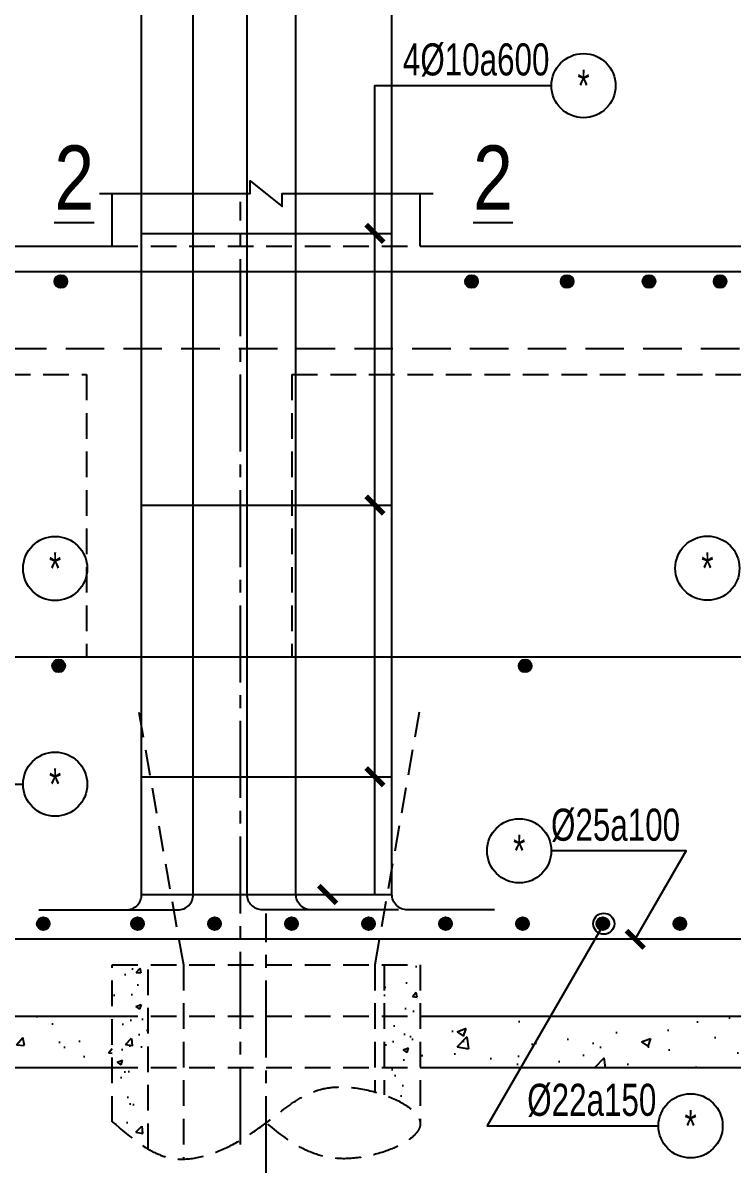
# Model space of a CAD drawing. Header units: metres. Extents: x 71 to 322128, y -14 to 304634.
# Drawn here: x 305096 to 306479, y 294005 to 296246 of the extents above; entities that cross this region are included whole.
import ezdxf
from ezdxf.enums import TextEntityAlignment as Align

# ---------------------------------------------------------------- set-up
doc = ezdxf.new("R2010")
doc.units = ezdxf.units.M
doc.header["$LTSCALE"] = 1000
doc.header["$MEASUREMENT"] = 0
doc.linetypes.add('CENTER2', pattern=[1.125, 0.75, -0.125, 0.125, -0.125])
doc.linetypes.add('HIDDEN', pattern=[0.375, 0.25, -0.125])
for name, color, linetype in [('CDC.01.AXIS', 160, 'CENTER2'), ('CDC.03.BORDER', 3, 'CONTINUOUS'), ('CDC.04.HIDDEN', 8, 'HIDDEN'), ('CDC.05.STEEL', 4, 'CONTINUOUS'), ('CDC.06.TEXT', 2, 'CONTINUOUS'), ('CDC.10.HATCH', 9, 'CONTINUOUS'), ('CDC.11.NOTE', 8, 'CONTINUOUS'), ('CDC.14.STEELNUM', 9, 'CONTINUOUS'), ('KCS_BORDER', 3, 'CONTINUOUS')]:
    doc.layers.add(name, color=color, linetype=linetype)
doc.styles.add('ARIAL', font='arial.ttf', dxfattribs={"width": 0.6})
pattern_1 = [(50, (22379.12, -81195.19), (179.315046, -15.688034), [18.75, -206.25]), (355, (22379.12, -81195.19), (-34.68783, 188.04803), [15, -165]), (100.4514, (22394.06, -81196.5), (144.627345, 172.359886), [15.93505, -175.28553]), (46.1842, (22379.12, -81145.19), (266.81026, -41.37975), [28.125, -309.375]), (96.6356, (22401.35, -81148.63), (233.66568, 243.52947), [23.90257, -262.92825]), (351.1842, (22379.12, -81145.2), (233.66549, 243.52965), [22.5, -247.5]), (21, (22404.12, -81157.69), (149.226763, -100.654723), [18.75, -206.25]), (326, (22404.12, -81157.69), (60.82883, 181.28751), [15, -165]), (71.4514, (22416.55, -81166.07), (210.05566, 80.632624), [15.93505, -175.28553]), (37.5, (22379.117, -81195.186), (3.039964, 83.2234635), [0, -163, 0, -167.5, 0, -165.625]), (7.5, (22379.12, -81195.19), (65.767384, 98.602928), [0, -95.5, 0, -159.25, 0, -63.125]), (327.5, (22323.37, -81195.186), (133.455609, -5.638718), [0, -62.5, 0, -195, 0, -258.75]), (317.5, (22298.37, -81195.19), (145.796542, 25.026246), [0, -81.25, 0, -129.5, 0, -183.75])]
pattern_2 = [(50, (23820.13, -46858.62), (107.589027, -9.41282), [11.25, -123.75]), (355, (23820.13, -46858.62), (-20.8127, 112.82882), [9, -99]), (100.4514, (23829.1, -46859.41), (86.776407, 103.415931), [9.561028, -105.171317]), (46.1842, (23820.13, -46828.62), (160.086157, -24.827852), [16.875, -185.625]), (96.6356, (23833.47, -46830.69), (140.199406, 146.11768), [14.341543, -157.75695]), (351.1842, (23820.13, -46828.62), (140.19929, 146.11779), [13.5, -148.5]), (21, (23835.13, -46836.12), (89.536058, -60.392834), [11.25, -123.75]), (326, (23835.13, -46836.12), (36.4973, 108.772507), [9, -99]), (71.4514, (23842.6, -46841.15), (126.033394, 48.379575), [9.561028, -105.171317]), (37.5, (23820.134, -46858.62), (1.8239783, 49.934078), [0, -97.8, 0, -100.5, 0, -99.375]), (7.5, (23820.134, -46858.62), (39.4604306, 59.161757), [0, -57.3, 0, -95.55, 0, -37.875]), (327.5, (23786.684, -46858.62), (80.0733654, -3.3832308), [0, -37.5, 0, -117, 0, -155.25]), (317.5, (23771.684, -46858.62), (87.477925, 15.015747), [0, -48.75, 0, -77.7, 0, -110.25])]

msp = doc.modelspace()

# ---------------------------------------------------------------- hatches: boundary and pattern name
at = {"layer": 'CDC.04.HIDDEN', "ltscale": 0.2}
h = msp.add_hatch(dxfattribs=at)
h.set_pattern_fill('AR-CONC', color=256, scale=15, style=0)
h.set_pattern_definition(pattern_2)
edge = h.paths.add_edge_path()
edge.add_line((305339.3, 294211), (305269.3, 294211))
edge.add_line((305269.3, 294211), (305269.3, 294105.3))
edge.add_spline(control_points=[(305269.3, 294105.3), (305292.3, 294085.5), (305315.2, 294065.7), (305339.3, 294051.8)], knot_values=[0, 0, 0, 0, 84.548857, 84.548857, 84.548857, 84.548857], degree=3, periodic=0)
edge.add_line((305339.3, 294051.8), (305339.3, 294211))
h = msp.add_hatch(dxfattribs=at)
h.set_pattern_fill('AR-CONC', color=256, scale=15, style=0)
h.set_pattern_definition(pattern_2)
edge = h.paths.add_edge_path()
edge.add_spline(control_points=[(305799.3, 294157.4), (305837.8, 294143.7), (305868.4, 294122.9), (305869.3, 294102.2)], knot_values=[562.153617, 562.153617, 562.153617, 562.153617, 661.391069, 661.391069, 661.391069, 661.391069], degree=3, periodic=0)
edge.add_line((305869.3, 294102.2), (305869.3, 294211))
edge.add_line((305869.3, 294211), (305799.3, 294211))
edge.add_line((305799.3, 294211), (305799.3, 294157.4))
at = {"layer": 'CDC.10.HATCH'}
h = msp.add_hatch(dxfattribs=at)
h.set_pattern_fill('AR-CONC', color=256, scale=15, style=0)
h.set_pattern_definition(pattern_2)
h.paths.add_polyline_path([(305339.3, 294411), (305269.3, 294411), (305269.3, 294311), (305339.3, 294311)])
h = msp.add_hatch(dxfattribs=at)
h.set_pattern_fill('AR-CONC', color=256, scale=15, style=0)
h.set_pattern_definition(pattern_2)
h.paths.add_polyline_path([(305799.3, 294311), (305869.3, 294311), (305869.3, 294411), (305799.3, 294411)])
h = msp.add_hatch(dxfattribs=at)
h.set_pattern_fill('AR-CONC', color=256, scale=25, style=0)
h.set_pattern_definition(pattern_1)
h.paths.add_polyline_path([(304309.3, 294311), (304309.3, 294211), (305269.3, 294211), (305269.3, 294311)])
h = msp.add_hatch(dxfattribs=at)
h.set_pattern_fill('AR-CONC', color=256, scale=15, style=0)
h.set_pattern_definition(pattern_2)
h.paths.add_polyline_path([(305339.3, 294311), (305269.3, 294311), (305269.3, 294211), (305339.3, 294211)])
h = msp.add_hatch(dxfattribs=at)
h.set_pattern_fill('AR-CONC', color=256, scale=15, style=0)
h.set_pattern_definition(pattern_2)
h.paths.add_polyline_path([(305799.3, 294211), (305869.3, 294211), (305869.3, 294311), (305799.3, 294311)])
h = msp.add_hatch(dxfattribs=at)
h.set_pattern_fill('AR-CONC', color=256, scale=25, style=0)
h.set_pattern_definition(pattern_1)
h.paths.add_polyline_path([(305869.3, 294311), (305869.3, 294211), (306065.2, 294211), (306123, 294311)])
h = msp.add_hatch(dxfattribs=at)
h.set_pattern_fill('AR-CONC', color=256, scale=25, style=0)
h.set_pattern_definition(pattern_1)
h.paths.add_polyline_path([(306829.3, 294211), (306829.3, 294311), (306123, 294311), (306065.2, 294211)])

# ---------------------------------------------------------------- linework, layer by layer
at = {"layer": 'CDC.01.AXIS', "ltscale": 0.2}
for p, q in [((305519.3, 294061), (305519.3, 295897.4)), ((305569.3, 294005.3), (305569.3, 294511))]:
    msp.add_line(p, q, dxfattribs=at)
at = {"layer": 'CDC.03.BORDER'}
for p, q in [((305269.3, 295811), (305269.3, 295913.6)), ((305869.3, 295811), (305869.3, 295913.6)), ((303409.9, 295811), (305269.3, 295811)), ((305869.3, 295811), (307728.7, 295811))]:
    msp.add_line(p, q, dxfattribs=at)
at = {"layer": 'CDC.04.HIDDEN', "ltscale": 0.2}
for p, q in [((305269.3, 295811), (305869.3, 295811)), ((303409.9, 295561), (305219.3, 295561)), ((305219.3, 295561), (305219.3, 295011)), ((305619.3, 295561), (307728.7, 295561)), ((305619.3, 295561), (305619.3, 295011)), ((305219.3, 295011), (305619.3, 295011)), ((305269.3, 294105.3), (305269.3, 294411)), ((305269.3, 294411), (305869.3, 294411)), ((305339.3, 294051.8), (305339.3, 294411)), ((305799.3, 294411), (305799.3, 294157.4)), ((305869.3, 294411), (305869.3, 294105.3)), ((305269.3, 294311), (305869.3, 294311)), ((305269.3, 294211), (305869.3, 294211))]:
    msp.add_line(p, q, dxfattribs=at)
for points in [[(305321.1, 294903.4), (305407.9, 294411), (305407.9, 294032.3)], [(305867.5, 294903.4), (305780.7, 294411), (305780.7, 294163.2)]]:
    msp.add_lwpolyline(points, dxfattribs=at)
msp.add_spline([(305269.3, 294105.3), (305381.9, 294034.8), (305569.3, 294102.8), (305701.9, 294172.5), (305869.3, 294100.4), (305719.1, 294033.2), (305569.3, 294102.8)], degree=3, dxfattribs=at)
at = {"layer": 'CDC.05.STEEL', "ltscale": 0.3}
for p, q in [((305326.7, 295836), (305814.3, 295836)), ((307728.7, 295761), (303409.9, 295761)), ((305326.7, 295306.7), (305814.3, 295306.7)), ((303559.3, 295011), (307579.3, 295011)), ((305326.7, 294777.4), (305814.3, 294777.4)), ((305326.7, 294548), (305814.3, 294548))]:
    msp.add_line(p, q, dxfattribs=at)
at = {"layer": 'CDC.05.STEEL', "linetype": 'HIDDEN', "ltscale": 0.3}
msp.add_line((307728.7, 295611), (303409.9, 295611), dxfattribs=at)
at = {"layer": 'CDC.05.STEEL', "ltscale": 0.3}
for points in [[(305227.2, 294518), (305397.2, 294518, 0.414214), (305427.2, 294548), (305427.2, 297611)], [(305827.2, 294518), (305657.2, 294518, -0.414214), (305627.2, 294548), (305627.2, 297611)], [(305126.7, 294518), (305296.7, 294518, 0.414214), (305326.7, 294548), (305326.7, 296611)], [(305732.2, 294518), (305562.2, 294518, -0.414214), (305532.2, 294548), (305532.2, 296611)], [(306014.3, 294518), (305844.3, 294518, -0.414214), (305814.3, 294548), (305814.3, 296611)], [(307579.3, 294761), (307579.3, 294491, -0.414214), (307549.3, 294461), (303589.3, 294461, -0.414214), (303559.3, 294491), (303559.3, 294761)]]:
    msp.add_lwpolyline(points, format="xyb", dxfattribs=at)
at = {"layer": 'CDC.05.STEEL', "const_width": 12.3}
for points in [[(305169.3, 295748.4, 1), (305169.3, 295736.1, 1)], [(305169.3, 295748.4, 1), (305169.3, 295736.1, 1)], [(305169.3, 295748.4, 1), (305169.3, 295736.1, 1)], [(305169.3, 295748.4, 1), (305169.3, 295736.1, 1)], [(305169.3, 295748.4, 1), (305169.3, 295736.1, 1)], [(305169.3, 295748.4, 1), (305169.3, 295736.1, 1)], [(305169.3, 295748.4, 1), (305169.3, 295736.1, 1)], [(305169.3, 295748.4, 1), (305169.3, 295736.1, 1)], [(305169.3, 295748.4, 1), (305169.3, 295736.1, 1)], [(305169.3, 295748.4, 1), (305169.3, 295736.1, 1)], [(305169.3, 295748.4, 1), (305169.3, 295736.1, 1)], [(305169.3, 295748.4, 1), (305169.3, 295736.1, 1)], [(305169.3, 295748.4, 1), (305169.3, 295736.1, 1)], [(305169.3, 295748.4, 1), (305169.3, 295736.1, 1)], [(305169.3, 295748.4, 1), (305169.3, 295736.1, 1)], [(305169.3, 295748.4, 1), (305169.3, 295736.1, 1)], [(305169.3, 295748.4, 1), (305169.3, 295736.1, 1)], [(305169.3, 295748.4, 1), (305169.3, 295736.1, 1)], [(305169.3, 295748.4, 1), (305169.3, 295736.1, 1)], [(305169.3, 295748.4, 1), (305169.3, 295736.1, 1)], [(305969.3, 295748.4, 1), (305969.3, 295736.1, 1)], [(305969.3, 295748.4, 1), (305969.3, 295736.1, 1)], [(305969.3, 295748.4, 1), (305969.3, 295736.1, 1)], [(305969.3, 295748.4, 1), (305969.3, 295736.1, 1)], [(305969.3, 295748.4, 1), (305969.3, 295736.1, 1)], [(305969.3, 295748.4, 1), (305969.3, 295736.1, 1)], [(305969.3, 295748.4, 1), (305969.3, 295736.1, 1)], [(305969.3, 295748.4, 1), (305969.3, 295736.1, 1)], [(305969.3, 295748.4, 1), (305969.3, 295736.1, 1)], [(305969.3, 295748.4, 1), (305969.3, 295736.1, 1)], [(305969.3, 295748.4, 1), (305969.3, 295736.1, 1)], [(305969.3, 295748.4, 1), (305969.3, 295736.1, 1)], [(305969.3, 295748.4, 1), (305969.3, 295736.1, 1)], [(305969.3, 295748.4, 1), (305969.3, 295736.1, 1)], [(305969.3, 295748.4, 1), (305969.3, 295736.1, 1)], [(305969.3, 295748.4, 1), (305969.3, 295736.1, 1)], [(305969.3, 295748.4, 1), (305969.3, 295736.1, 1)], [(305969.3, 295748.4, 1), (305969.3, 295736.1, 1)], [(305969.3, 295748.4, 1), (305969.3, 295736.1, 1)], [(305969.3, 295748.4, 1), (305969.3, 295736.1, 1)], [(306155.5, 295748.4, 1), (306155.5, 295736.1, 1)], [(306155.5, 295748.4, 1), (306155.5, 295736.1, 1)], [(306155.5, 295748.4, 1), (306155.5, 295736.1, 1)], [(306155.5, 295748.4, 1), (306155.5, 295736.1, 1)], [(306155.5, 295748.4, 1), (306155.5, 295736.1, 1)], [(306155.5, 295748.4, 1), (306155.5, 295736.1, 1)], [(306155.5, 295748.4, 1), (306155.5, 295736.1, 1)], [(306155.5, 295748.4, 1), (306155.5, 295736.1, 1)], [(306155.5, 295748.4, 1), (306155.5, 295736.1, 1)], [(306155.5, 295748.4, 1), (306155.5, 295736.1, 1)], [(306155.5, 295748.4, 1), (306155.5, 295736.1, 1)], [(306155.5, 295748.4, 1), (306155.5, 295736.1, 1)], [(306155.5, 295748.4, 1), (306155.5, 295736.1, 1)], [(306155.5, 295748.4, 1), (306155.5, 295736.1, 1)], [(306155.5, 295748.4, 1), (306155.5, 295736.1, 1)], [(306155.5, 295748.4, 1), (306155.5, 295736.1, 1)], [(306155.5, 295748.4, 1), (306155.5, 295736.1, 1)], [(306155.5, 295748.4, 1), (306155.5, 295736.1, 1)], [(306155.5, 295748.4, 1), (306155.5, 295736.1, 1)], [(306155.5, 295748.4, 1), (306155.5, 295736.1, 1)], [(306315, 295748.4, 1), (306315, 295736.1, 1)], [(306315, 295748.4, 1), (306315, 295736.1, 1)], [(306315, 295748.4, 1), (306315, 295736.1, 1)], [(306315, 295748.4, 1), (306315, 295736.1, 1)], [(306315, 295748.4, 1), (306315, 295736.1, 1)], [(306315, 295748.4, 1), (306315, 295736.1, 1)], [(306315, 295748.4, 1), (306315, 295736.1, 1)], [(306315, 295748.4, 1), (306315, 295736.1, 1)], [(306315, 295748.4, 1), (306315, 295736.1, 1)], [(306315, 295748.4, 1), (306315, 295736.1, 1)], [(306315, 295748.4, 1), (306315, 295736.1, 1)], [(306315, 295748.4, 1), (306315, 295736.1, 1)], [(306315, 295748.4, 1), (306315, 295736.1, 1)], [(306315, 295748.4, 1), (306315, 295736.1, 1)], [(306315, 295748.4, 1), (306315, 295736.1, 1)], [(306315, 295748.4, 1), (306315, 295736.1, 1)], [(306315, 295748.4, 1), (306315, 295736.1, 1)], [(306315, 295748.4, 1), (306315, 295736.1, 1)], [(306315, 295748.4, 1), (306315, 295736.1, 1)], [(306315, 295748.4, 1), (306315, 295736.1, 1)], [(306453.4, 295748.4, 1), (306453.4, 295736.1, 1)], [(306453.4, 295748.4, 1), (306453.4, 295736.1, 1)], [(306453.4, 295748.4, 1), (306453.4, 295736.1, 1)], [(306453.4, 295748.4, 1), (306453.4, 295736.1, 1)], [(306453.4, 295748.4, 1), (306453.4, 295736.1, 1)], [(306453.4, 295748.4, 1), (306453.4, 295736.1, 1)], [(306453.4, 295748.4, 1), (306453.4, 295736.1, 1)], [(306453.4, 295748.4, 1), (306453.4, 295736.1, 1)], [(306453.4, 295748.4, 1), (306453.4, 295736.1, 1)], [(306453.4, 295748.4, 1), (306453.4, 295736.1, 1)], [(306453.4, 295748.4, 1), (306453.4, 295736.1, 1)], [(306453.4, 295748.4, 1), (306453.4, 295736.1, 1)], [(306453.4, 295748.4, 1), (306453.4, 295736.1, 1)], [(306453.4, 295748.4, 1), (306453.4, 295736.1, 1)], [(306453.4, 295748.4, 1), (306453.4, 295736.1, 1)], [(306453.4, 295748.4, 1), (306453.4, 295736.1, 1)], [(306453.4, 295748.4, 1), (306453.4, 295736.1, 1)], [(306453.4, 295748.4, 1), (306453.4, 295736.1, 1)], [(306453.4, 295748.4, 1), (306453.4, 295736.1, 1)], [(306453.4, 295748.4, 1), (306453.4, 295736.1, 1)], [(305164.9, 294999.4, 1), (305164.9, 294987.1, 1)], [(305164.9, 294999.4, 1), (305164.9, 294987.1, 1)], [(305164.9, 294999.4, 1), (305164.9, 294987.1, 1)], [(305164.9, 294999.4, 1), (305164.9, 294987.1, 1)], [(305164.9, 294999.4, 1), (305164.9, 294987.1, 1)], [(305164.9, 294999.4, 1), (305164.9, 294987.1, 1)], [(305164.9, 294999.4, 1), (305164.9, 294987.1, 1)], [(305164.9, 294999.4, 1), (305164.9, 294987.1, 1)], [(305164.9, 294999.4, 1), (305164.9, 294987.1, 1)], [(305164.9, 294999.4, 1), (305164.9, 294987.1, 1)], [(305164.9, 294999.4, 1), (305164.9, 294987.1, 1)], [(305164.9, 294999.4, 1), (305164.9, 294987.1, 1)], [(305164.9, 294999.4, 1), (305164.9, 294987.1, 1)], [(305164.9, 294999.4, 1), (305164.9, 294987.1, 1)], [(305164.9, 294999.4, 1), (305164.9, 294987.1, 1)], [(305164.9, 294999.4, 1), (305164.9, 294987.1, 1)], [(305164.9, 294999.4, 1), (305164.9, 294987.1, 1)], [(305164.9, 294999.4, 1), (305164.9, 294987.1, 1)], [(305164.9, 294999.4, 1), (305164.9, 294987.1, 1)], [(305164.9, 294999.4, 1), (305164.9, 294987.1, 1)], [(306073.7, 294999.4, -1), (306073.7, 294987.1, -1)], [(306073.7, 294999.4, -1), (306073.7, 294987.1, -1)], [(306073.7, 294999.4, -1), (306073.7, 294987.1, -1)], [(306073.7, 294999.4, -1), (306073.7, 294987.1, -1)], [(306073.7, 294999.4, -1), (306073.7, 294987.1, -1)], [(306073.7, 294999.4, -1), (306073.7, 294987.1, -1)], [(306073.7, 294999.4, -1), (306073.7, 294987.1, -1)], [(306073.7, 294999.4, -1), (306073.7, 294987.1, -1)], [(306073.7, 294999.4, -1), (306073.7, 294987.1, -1)], [(306073.7, 294999.4, -1), (306073.7, 294987.1, -1)], [(306073.7, 294999.4, -1), (306073.7, 294987.1, -1)], [(306073.7, 294999.4, -1), (306073.7, 294987.1, -1)], [(306073.7, 294999.4, -1), (306073.7, 294987.1, -1)], [(306073.7, 294999.4, -1), (306073.7, 294987.1, -1)], [(306073.7, 294999.4, -1), (306073.7, 294987.1, -1)], [(306073.7, 294999.4, -1), (306073.7, 294987.1, -1)], [(306073.7, 294999.4, -1), (306073.7, 294987.1, -1)], [(306073.7, 294999.4, -1), (306073.7, 294987.1, -1)], [(306073.7, 294999.4, -1), (306073.7, 294987.1, -1)], [(306073.7, 294999.4, -1), (306073.7, 294987.1, -1)], [(305135, 294497.2, 1), (305135, 294484.9, 1)], [(305135, 294497.2, 1), (305135, 294484.9, 1)], [(305135, 294497.2, 1), (305135, 294484.9, 1)], [(305135, 294497.2, 1), (305135, 294484.9, 1)], [(305135, 294497.2, 1), (305135, 294484.9, 1)], [(305135, 294497.2, 1), (305135, 294484.9, 1)], [(305135, 294497.2, 1), (305135, 294484.9, 1)], [(305135, 294497.2, 1), (305135, 294484.9, 1)], [(305135, 294497.2, 1), (305135, 294484.9, 1)], [(305135, 294497.2, 1), (305135, 294484.9, 1)], [(305135, 294497.2, 1), (305135, 294484.9, 1)], [(305135, 294497.2, 1), (305135, 294484.9, 1)], [(305135, 294497.2, 1), (305135, 294484.9, 1)], [(305135, 294497.2, 1), (305135, 294484.9, 1)], [(305135, 294497.2, 1), (305135, 294484.9, 1)], [(305135, 294497.2, 1), (305135, 294484.9, 1)], [(305135, 294497.2, 1), (305135, 294484.9, 1)], [(305135, 294497.2, 1), (305135, 294484.9, 1)], [(305135, 294497.2, 1), (305135, 294484.9, 1)], [(305135, 294497.2, 1), (305135, 294484.9, 1)], [(305318.6, 294497.2, 1), (305318.6, 294484.9, 1)], [(305318.6, 294497.2, 1), (305318.6, 294484.9, 1)], [(305318.6, 294497.2, 1), (305318.6, 294484.9, 1)], [(305318.6, 294497.2, 1), (305318.6, 294484.9, 1)], [(305318.6, 294497.2, 1), (305318.6, 294484.9, 1)], [(305318.6, 294497.2, 1), (305318.6, 294484.9, 1)], [(305318.6, 294497.2, 1), (305318.6, 294484.9, 1)], [(305318.6, 294497.2, 1), (305318.6, 294484.9, 1)], [(305318.6, 294497.2, 1), (305318.6, 294484.9, 1)], [(305318.6, 294497.2, 1), (305318.6, 294484.9, 1)], [(305318.6, 294497.2, 1), (305318.6, 294484.9, 1)], [(305318.6, 294497.2, 1), (305318.6, 294484.9, 1)], [(305318.6, 294497.2, 1), (305318.6, 294484.9, 1)], [(305318.6, 294497.2, 1), (305318.6, 294484.9, 1)], [(305318.6, 294497.2, 1), (305318.6, 294484.9, 1)], [(305318.6, 294497.2, 1), (305318.6, 294484.9, 1)], [(305318.6, 294497.2, 1), (305318.6, 294484.9, 1)], [(305318.6, 294497.2, 1), (305318.6, 294484.9, 1)], [(305318.6, 294497.2, 1), (305318.6, 294484.9, 1)], [(305318.6, 294497.2, 1), (305318.6, 294484.9, 1)], [(305468.6, 294497.2, 1), (305468.6, 294484.9, 1)], [(305468.6, 294497.2, 1), (305468.6, 294484.9, 1)], [(305468.6, 294497.2, 1), (305468.6, 294484.9, 1)], [(305468.6, 294497.2, 1), (305468.6, 294484.9, 1)], [(305468.6, 294497.2, 1), (305468.6, 294484.9, 1)], [(305468.6, 294497.2, 1), (305468.6, 294484.9, 1)], [(305468.6, 294497.2, 1), (305468.6, 294484.9, 1)], [(305468.6, 294497.2, 1), (305468.6, 294484.9, 1)], [(305468.6, 294497.2, 1), (305468.6, 294484.9, 1)], [(305468.6, 294497.2, 1), (305468.6, 294484.9, 1)], [(305468.6, 294497.2, 1), (305468.6, 294484.9, 1)], [(305468.6, 294497.2, 1), (305468.6, 294484.9, 1)], [(305468.6, 294497.2, 1), (305468.6, 294484.9, 1)], [(305468.6, 294497.2, 1), (305468.6, 294484.9, 1)], [(305468.6, 294497.2, 1), (305468.6, 294484.9, 1)], [(305468.6, 294497.2, 1), (305468.6, 294484.9, 1)], [(305468.6, 294497.2, 1), (305468.6, 294484.9, 1)], [(305468.6, 294497.2, 1), (305468.6, 294484.9, 1)], [(305468.6, 294497.2, 1), (305468.6, 294484.9, 1)], [(305468.6, 294497.2, 1), (305468.6, 294484.9, 1)], [(305618.6, 294497.2, 1), (305618.6, 294484.9, 1)], [(305618.6, 294497.2, 1), (305618.6, 294484.9, 1)], [(305618.6, 294497.2, 1), (305618.6, 294484.9, 1)], [(305618.6, 294497.2, 1), (305618.6, 294484.9, 1)], [(305618.6, 294497.2, 1), (305618.6, 294484.9, 1)], [(305618.6, 294497.2, 1), (305618.6, 294484.9, 1)], [(305618.6, 294497.2, 1), (305618.6, 294484.9, 1)], [(305618.6, 294497.2, 1), (305618.6, 294484.9, 1)], [(305618.6, 294497.2, 1), (305618.6, 294484.9, 1)], [(305618.6, 294497.2, 1), (305618.6, 294484.9, 1)], [(305618.6, 294497.2, 1), (305618.6, 294484.9, 1)], [(305618.6, 294497.2, 1), (305618.6, 294484.9, 1)], [(305618.6, 294497.2, 1), (305618.6, 294484.9, 1)], [(305618.6, 294497.2, 1), (305618.6, 294484.9, 1)], [(305618.6, 294497.2, 1), (305618.6, 294484.9, 1)], [(305618.6, 294497.2, 1), (305618.6, 294484.9, 1)], [(305618.6, 294497.2, 1), (305618.6, 294484.9, 1)], [(305618.6, 294497.2, 1), (305618.6, 294484.9, 1)], [(305618.6, 294497.2, 1), (305618.6, 294484.9, 1)], [(305618.6, 294497.2, 1), (305618.6, 294484.9, 1)], [(305768.6, 294497.2, 1), (305768.6, 294484.9, 1)], [(305768.6, 294497.2, 1), (305768.6, 294484.9, 1)], [(305768.6, 294497.2, 1), (305768.6, 294484.9, 1)], [(305768.6, 294497.2, 1), (305768.6, 294484.9, 1)], [(305768.6, 294497.2, 1), (305768.6, 294484.9, 1)], [(305768.6, 294497.2, 1), (305768.6, 294484.9, 1)], [(305768.6, 294497.2, 1), (305768.6, 294484.9, 1)], [(305768.6, 294497.2, 1), (305768.6, 294484.9, 1)], [(305768.6, 294497.2, 1), (305768.6, 294484.9, 1)], [(305768.6, 294497.2, 1), (305768.6, 294484.9, 1)], [(305768.6, 294497.2, 1), (305768.6, 294484.9, 1)], [(305768.6, 294497.2, 1), (305768.6, 294484.9, 1)], [(305768.6, 294497.2, 1), (305768.6, 294484.9, 1)], [(305768.6, 294497.2, 1), (305768.6, 294484.9, 1)], [(305768.6, 294497.2, 1), (305768.6, 294484.9, 1)], [(305768.6, 294497.2, 1), (305768.6, 294484.9, 1)], [(305768.6, 294497.2, 1), (305768.6, 294484.9, 1)], [(305768.6, 294497.2, 1), (305768.6, 294484.9, 1)], [(305768.6, 294497.2, 1), (305768.6, 294484.9, 1)], [(305768.6, 294497.2, 1), (305768.6, 294484.9, 1)], [(305918.6, 294497.2, 1), (305918.6, 294484.9, 1)], [(305918.6, 294497.2, 1), (305918.6, 294484.9, 1)], [(305918.6, 294497.2, 1), (305918.6, 294484.9, 1)], [(305918.6, 294497.2, 1), (305918.6, 294484.9, 1)], [(305918.6, 294497.2, 1), (305918.6, 294484.9, 1)], [(305918.6, 294497.2, 1), (305918.6, 294484.9, 1)], [(305918.6, 294497.2, 1), (305918.6, 294484.9, 1)], [(305918.6, 294497.2, 1), (305918.6, 294484.9, 1)], [(305918.6, 294497.2, 1), (305918.6, 294484.9, 1)], [(305918.6, 294497.2, 1), (305918.6, 294484.9, 1)], [(305918.6, 294497.2, 1), (305918.6, 294484.9, 1)], [(305918.6, 294497.2, 1), (305918.6, 294484.9, 1)], [(305918.6, 294497.2, 1), (305918.6, 294484.9, 1)], [(305918.6, 294497.2, 1), (305918.6, 294484.9, 1)], [(305918.6, 294497.2, 1), (305918.6, 294484.9, 1)], [(305918.6, 294497.2, 1), (305918.6, 294484.9, 1)], [(305918.6, 294497.2, 1), (305918.6, 294484.9, 1)], [(305918.6, 294497.2, 1), (305918.6, 294484.9, 1)], [(305918.6, 294497.2, 1), (305918.6, 294484.9, 1)], [(305918.6, 294497.2, 1), (305918.6, 294484.9, 1)], [(306068.6, 294497.2, 1), (306068.6, 294484.9, 1)], [(306068.6, 294497.2, 1), (306068.6, 294484.9, 1)], [(306068.6, 294497.2, 1), (306068.6, 294484.9, 1)], [(306068.6, 294497.2, 1), (306068.6, 294484.9, 1)], [(306068.6, 294497.2, 1), (306068.6, 294484.9, 1)], [(306068.6, 294497.2, 1), (306068.6, 294484.9, 1)], [(306068.6, 294497.2, 1), (306068.6, 294484.9, 1)], [(306068.6, 294497.2, 1), (306068.6, 294484.9, 1)], [(306068.6, 294497.2, 1), (306068.6, 294484.9, 1)], [(306068.6, 294497.2, 1), (306068.6, 294484.9, 1)], [(306068.6, 294497.2, 1), (306068.6, 294484.9, 1)], [(306068.6, 294497.2, 1), (306068.6, 294484.9, 1)], [(306068.6, 294497.2, 1), (306068.6, 294484.9, 1)], [(306068.6, 294497.2, 1), (306068.6, 294484.9, 1)], [(306068.6, 294497.2, 1), (306068.6, 294484.9, 1)], [(306068.6, 294497.2, 1), (306068.6, 294484.9, 1)], [(306068.6, 294497.2, 1), (306068.6, 294484.9, 1)], [(306068.6, 294497.2, 1), (306068.6, 294484.9, 1)], [(306068.6, 294497.2, 1), (306068.6, 294484.9, 1)], [(306068.6, 294497.2, 1), (306068.6, 294484.9, 1)], [(306225, 294497.2, -1), (306225, 294484.9, -1)], [(306225, 294497.2, -1), (306225, 294484.9, -1)], [(306225, 294497.2, -1), (306225, 294484.9, -1)], [(306225, 294497.2, -1), (306225, 294484.9, -1)], [(306225, 294497.2, -1), (306225, 294484.9, -1)], [(306225, 294497.2, -1), (306225, 294484.9, -1)], [(306225, 294497.2, -1), (306225, 294484.9, -1)], [(306225, 294497.2, -1), (306225, 294484.9, -1)], [(306225, 294497.2, -1), (306225, 294484.9, -1)], [(306225, 294497.2, -1), (306225, 294484.9, -1)], [(306225, 294497.2, -1), (306225, 294484.9, -1)], [(306225, 294497.2, -1), (306225, 294484.9, -1)], [(306225, 294497.2, -1), (306225, 294484.9, -1)], [(306225, 294497.2, -1), (306225, 294484.9, -1)], [(306225, 294497.2, -1), (306225, 294484.9, -1)], [(306225, 294497.2, -1), (306225, 294484.9, -1)], [(306225, 294497.2, -1), (306225, 294484.9, -1)], [(306225, 294497.2, -1), (306225, 294484.9, -1)], [(306225, 294497.2, -1), (306225, 294484.9, -1)], [(306225, 294497.2, -1), (306225, 294484.9, -1)], [(306375, 294497.2, 1), (306375, 294484.9, 1)], [(306375, 294497.2, 1), (306375, 294484.9, 1)], [(306375, 294497.2, 1), (306375, 294484.9, 1)], [(306375, 294497.2, 1), (306375, 294484.9, 1)], [(306375, 294497.2, 1), (306375, 294484.9, 1)], [(306375, 294497.2, 1), (306375, 294484.9, 1)], [(306375, 294497.2, 1), (306375, 294484.9, 1)], [(306375, 294497.2, 1), (306375, 294484.9, 1)], [(306375, 294497.2, 1), (306375, 294484.9, 1)], [(306375, 294497.2, 1), (306375, 294484.9, 1)], [(306375, 294497.2, 1), (306375, 294484.9, 1)], [(306375, 294497.2, 1), (306375, 294484.9, 1)], [(306375, 294497.2, 1), (306375, 294484.9, 1)], [(306375, 294497.2, 1), (306375, 294484.9, 1)], [(306375, 294497.2, 1), (306375, 294484.9, 1)], [(306375, 294497.2, 1), (306375, 294484.9, 1)], [(306375, 294497.2, 1), (306375, 294484.9, 1)], [(306375, 294497.2, 1), (306375, 294484.9, 1)], [(306375, 294497.2, 1), (306375, 294484.9, 1)], [(306375, 294497.2, 1), (306375, 294484.9, 1)]]:
    msp.add_lwpolyline(points, format="xyb", close=True, dxfattribs=at)
at = {"layer": 'CDC.05.STEEL'}
for centre in [(305169.3, 295742.2), (305969.3, 295742.2), (306155.5, 295742.2), (306315, 295742.2), (306453.4, 295742.2), (305164.9, 294993.3), (306073.7, 294993.3), (305135, 294491), (305318.6, 294491), (305468.6, 294491), (305618.6, 294491), (305768.6, 294491), (305918.6, 294491), (306068.6, 294491), (306225, 294491), (306375, 294491)]:
    msp.add_circle(centre, 12.5, dxfattribs=at)
at = {"layer": 'CDC.11.NOTE'}
for p, q in [((304581.6, 294762.8), (305095.6, 294762.8)), ((304309.3, 294311), (305269.3, 294311)), ((305869.3, 294311), (306829.3, 294311)), ((304309.3, 294211), (305269.3, 294211)), ((305869.3, 294211), (306879.3, 294211))]:
    msp.add_line(p, q, dxfattribs=at)
for points in [[(305781.1, 294548), (305781.1, 296123.9), (306124.9, 296123.9)], [(306287.8, 294461), (306387.2, 294633.1), (306124.6, 294633.1)], [(306226.9, 294491), (305999.5, 294097.1), (306333.4, 294097.1)]]:
    msp.add_lwpolyline(points, dxfattribs=at)
at = {"layer": 'CDC.11.NOTE', "const_width": 10}
for points in [[(305763.9, 295853.2), (305798.3, 295818.9)], [(305763.9, 295323.8), (305798.3, 295289.5)], [(305763.9, 294794.5), (305798.3, 294760.2)], [(305671.8, 294565.2), (305706.1, 294530.9)], [(306271.1, 294477.7), (306305.4, 294443.4)]]:
    msp.add_lwpolyline(points, dxfattribs=at)
at = {"layer": 'CDC.11.NOTE'}
msp.add_circle((306226.9, 294491), 20.6, dxfattribs=at)
at = {"layer": 'CDC.14.STEELNUM'}
for centre in [(306187.4, 296123.9), (305158.1, 295183.1), (306428.7, 295183.6), (305158.1, 294762.8), (306062.1, 294633.1), (306395.9, 294097.1)]:
    msp.add_circle(centre, 62.5, dxfattribs=at)
at = {"layer": 'KCS_BORDER', "color": 1}
msp.add_lwpolyline([(305244.3, 295913.6), (305538.1, 295913.6), (305538.1, 295938.6), (305600.6, 295888.6), (305600.6, 295913.6), (305894.3, 295913.6)], dxfattribs=at)

# ---------------------------------------------------------------- texts
at = {"layer": 'CDC.06.TEXT', "style": 'ARIAL', "width": 0.7}
msp.add_text('4%%C10a600', height=62.5, rotation=360, dxfattribs=at).set_placement((305978.3, 296175), align=Align.MIDDLE_CENTER)
at = {"layer": 'CDC.06.TEXT', "style": 'ARIAL'}
for s, height, width, p in [('%%U2', 125, 0.8, (305195.4, 295944.8)), ('%%U2', 125, 0.8, (306011, 295944.8)), ('%%C25a100', 62.5, 0.7, (306249.8, 294683.9)), ('%%C22a150', 62.5, 0.7, (306203.5, 294147.9))]:
    msp.add_text(s, height=height, dxfattribs=dict(at, width=width)).set_placement(p, align=Align.MIDDLE_CENTER)
at = {"layer": 'CDC.14.STEELNUM', "style": 'ARIAL', "width": 0.7}
for p in [(306187.4, 296123.9), (305158.1, 295183.1), (306428.7, 295183.6), (305158.1, 294762.8), (306062.1, 294633.1), (306395.9, 294097.1)]:
    msp.add_text('*', height=62.5, dxfattribs=at).set_placement(p, align=Align.MIDDLE_CENTER)

doc.saveas('drawing.dxf')
